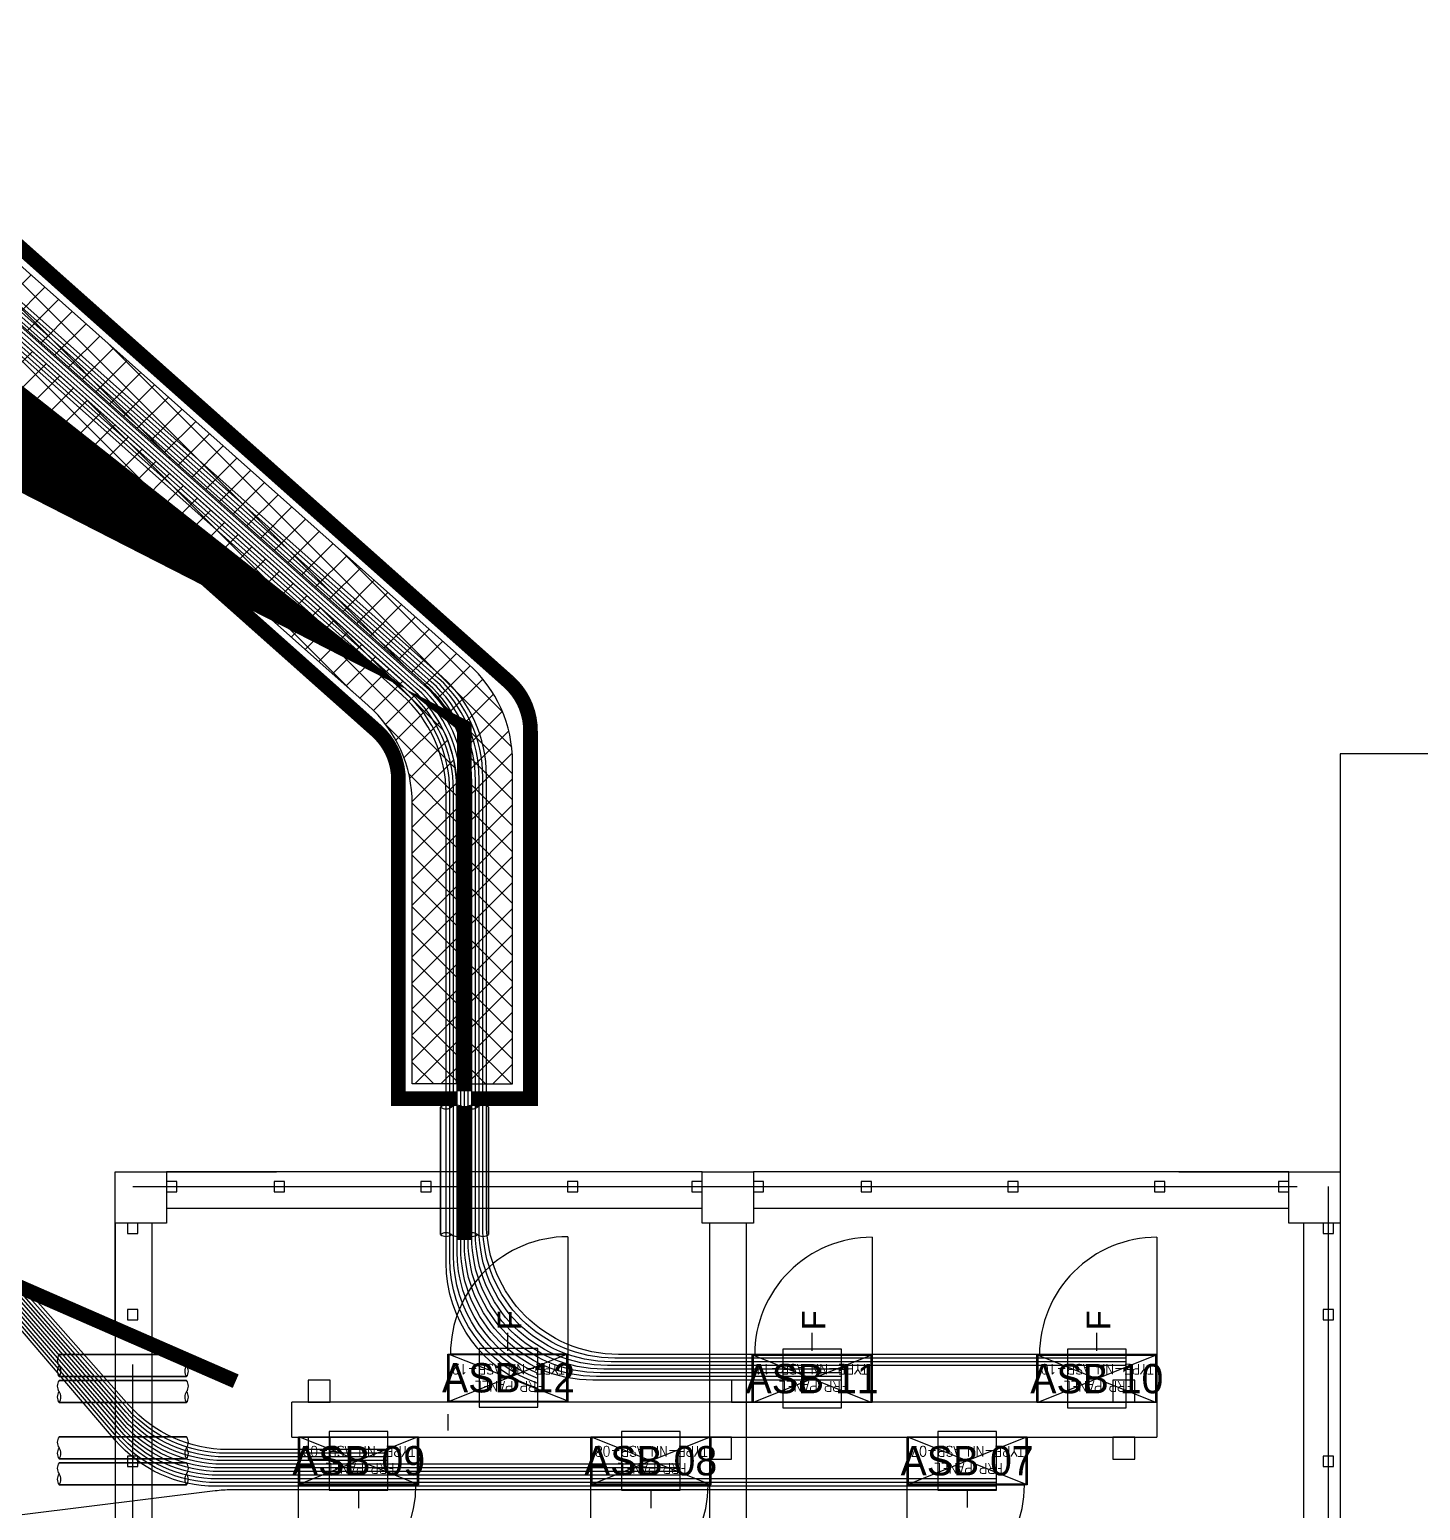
# Model space of a CAD drawing. Header units: metres. Extents: x 531463 to 531851, y 2674174 to 2674494.
# Drawn here: x 531645.23 to 531654.71, y 2674368.89 to 2674378.99 of the extents above; entities that cross this region are included whole.
import ezdxf
from ezdxf.enums import TextEntityAlignment as Align

# ---------------------------------------------------------------- set-up
doc = ezdxf.new("R2010")
doc.units = ezdxf.units.M
doc.header["$MEASUREMENT"] = 0
for name, pattern in [('DASHED', [0.75, 0.5, -0.25]), ('DASHED2', [0.375, 0.25, -0.125]), ('HIDDEN', [0.375, 0.25, -0.125]), ('PHANTOM', [63.50000000000001, 31.75, -6.35, 6.35, -6.35, 6.35, -6.35])]:
    doc.linetypes.add(name, pattern=pattern)
for name, color, linetype in [('1', 5, 'Continuous'), ('300mm Hume Pipe', 74, 'Continuous'), ('Excavation', 7, 'Continuous'), ('IDT', 7, 'Continuous'), ('LT Cable(AG) INV to LT Panel BL-03', 2, 'Continuous'), ('Trench (AC)-BL03', 14, 'Continuous')]:
    doc.layers.add(name, color=color, linetype=linetype)
doc.styles.add('Arial', font='arial.ttf')
doc.styles.add('RomanS', font='romans.shx')
doc.styles.get("Standard").update_dxf_attribs({"font": 'Adani Regular.ttf'})
doc.linetypes.add('FOUNDATION LAYOUT$0$FENCELINE1', pattern='A,6.35,-2.54,[133,ltypeshp.shx,S=2.54,R=0,X=-2.54,Y=0],-2.54,25.4', length=36.83)

# ---------------------------------------------------------------- blocks, each defined once
blk = doc.blocks.new('ASB')
at = {"layer": '1', "color": 5}
blk.add_lwpolyline([(-0.2, -0.2), (0.2, -0.2), (0.2, 0.2), (-0.2, 0.2)], close=True, dxfattribs=at)
at = {"layer": '1', "color": 7}
blk.add_attdef('ID', text='', height=0.2, dxfattribs=at).set_placement((0, 0), align=Align.MIDDLE_CENTER)
blk = doc.blocks.new('IDT')
at = {"layer": 'IDT', "color": 8, "linetype": 'PHANTOM', "ltscale": 0.25}
for p, q in [((33.78305947702646, 18.31032447560767), (33.78305947702646, 9.160324475607581)), ((25.63305947702636, 9.160324475607581), (25.63305947702636, 16.03532447560758)), ((33.78305947702646, 9.160324475607581), (25.63305947702636, 9.160324475607581))]:
    blk.add_line(p, q, dxfattribs=at)
at = {"layer": 'IDT', "color": 8}
for p, q in [((25.55203310577579, 9.410145771028397), (25.55203310577579, 12.06014577102826)), ((25.80203310577579, 9.410145771028397), (25.80203310577579, 12.06014577102826)), ((29.60203310577552, 9.410145771028397), (29.60203310577552, 12.06014577102826)), ((29.85203310577552, 9.410145771028397), (29.85203310577552, 12.06014577102826)), ((33.6520331057757, 9.410145771028397), (33.6520331057757, 12.06014577102826)), ((33.9020331057757, 9.410145771028397), (33.9020331057757, 12.06014577102826)), ((27.68603310577581, 11.1931585117926), (28.50403310577556, 11.1931585117926)), ((27.68603310577581, 10.86615851179261), (27.68603310577581, 11.1931585117926)), ((27.69503310577582, 10.86965851179264), (27.69503310577582, 11.18965851179257)), ((27.69503310577582, 11.18965851179257), (28.49503310577555, 11.18965851179257)), ((28.49503310577555, 11.18965851179257), (27.69503310577582, 10.86965851179264)), ((28.49503310577555, 10.86965851179264), (27.69503310577582, 11.18965851179257)), ((28.49503310577555, 11.18965851179257), (28.49503310577555, 10.86965851179264)), ((28.50403310577556, 11.1931585117926), (28.50403310577556, 10.86615851179261)), ((29.8430331057755, 11.19316355596482), (30.66103310577572, 11.19316355596482)), ((29.8430331057755, 10.86616355596482), (29.8430331057755, 11.19316355596482)), ((29.85203310577552, 10.86966355596462), (29.85203310577552, 11.18966355596478)), ((29.85203310577552, 11.18966355596478), (30.6520331057757, 11.18966355596478)), ((30.6520331057757, 11.18966355596478), (29.85203310577552, 10.86966355596462)), ((30.6520331057757, 10.86966355596462), (29.85203310577552, 11.18966355596478)), ((30.6520331057757, 11.18966355596478), (30.6520331057757, 10.86966355596462)), ((30.66103310577572, 11.19316355596482), (30.66103310577572, 10.86616355596482)), ((31.83392632624444, 11.19316355596482), (32.65192632624419, 11.19316355596482)), ((31.83392632624444, 10.86616355596482), (31.83392632624444, 11.19316355596482)), ((31.84292632624445, 10.86966355596462), (31.84292632624445, 11.18966355596478)), ((31.84292632624445, 11.18966355596478), (32.64292632624418, 11.18966355596478)), ((31.84292632624445, 10.86966355596462), (32.64292632624418, 11.18966355596478)), ((31.84292632624445, 11.18966355596478), (32.64292632624418, 10.86966355596485)), ((32.64292632624418, 11.18966355596478), (32.64292632624418, 10.86966355596485)), ((32.65192632624419, 11.19316355596482), (32.65192632624419, 10.86616355596482)), ((25.59805947702651, 11.06854747735485), (25.59805947702651, 10.99854747735469)), ((25.66805947702622, 11.06854747735485), (25.59805947702651, 11.06854747735485)), ((25.66805947702622, 10.99854747735469), (25.66805947702622, 11.06854747735485)), ((26.95103310577568, 11.01965851179273), (26.95103310577568, 10.86965851179264)), ((27.10103310577577, 11.01965851179273), (26.95103310577568, 11.01965851179273)), ((27.10103310577577, 10.86965851179264), (27.10103310577577, 11.01965851179273)), ((29.70203310577588, 11.01965851179273), (29.70203310577588, 10.86965851179264)), ((29.85203310577597, 11.01965851179273), (29.70203310577588, 11.01965851179273)), ((29.85203310577597, 10.86965851179264), (29.85203310577597, 11.01965851179273)), ((32.4369263262445, 11.0196585117925), (32.4369263262445, 10.86965851179264)), ((32.58692632624414, 11.0196585117925), (32.4369263262445, 11.0196585117925)), ((32.58692632624414, 10.86965851179264), (32.58692632624414, 11.0196585117925)), ((33.7480594770266, 11.06854747735485), (33.7480594770266, 10.99854747735469)), ((33.81805947702631, 11.06854747735485), (33.7480594770266, 11.06854747735485)), ((33.81805947702631, 10.99854747735469), (33.81805947702631, 11.06854747735485)), ((25.59805947702651, 10.99854747735469), (25.66805947702622, 10.99854747735469)), ((33.7480594770266, 10.99854747735469), (33.81805947702631, 10.99854747735469)), ((32.69924909500176, 10.86966355596462), (26.80203310577579, 10.86965851179286)), ((26.95103310577568, 10.86965851179264), (27.10103310577577, 10.86965851179264)), ((28.50403310577556, 10.86615851179261), (27.68603310577581, 10.86615851179261)), ((28.49503310577555, 10.86965851179264), (27.69503310577582, 10.86965851179264)), ((29.70203310577588, 10.86965851179264), (29.85203310577597, 10.86965851179264)), ((30.66103310577572, 10.86616355596482), (29.8430331057755, 10.86616355596482)), ((30.6520331057757, 10.86966355596462), (29.85203310577552, 10.86966355596462)), ((31.63518662643108, 10.71242244929829), (31.63518662643108, 10.8226436008905)), ((32.65192632624419, 10.86616355596482), (31.83392632624444, 10.86616355596482)), ((32.64292632624418, 10.86966355596485), (31.84292632624445, 10.86966355596462)), ((32.4369263262445, 10.86965851179264), (32.58692632624414, 10.86965851179264)), ((32.69925243467858, 10.86966355596758), (32.69925243467858, 10.62966355685978)), ((26.80203310577579, 10.6331585126876), (27.62003310577555, 10.6331585126876)), ((26.80203310577579, 10.3061585126876), (26.80203310577579, 10.6331585126876)), ((26.80203310577579, 10.62966355685978), (32.69924909500176, 10.62966355685978)), ((26.81103310577581, 10.30965851268763), (26.81103310577581, 10.62965851268757)), ((26.81103310577581, 10.62965851268757), (27.61103310577553, 10.62965851268757)), ((27.61103310577553, 10.62965851268757), (26.81103310577581, 10.30965851268763)), ((27.61103310577553, 10.30965851268763), (26.81103310577581, 10.62965851268757)), ((26.95103310577568, 10.62965851268757), (26.95103310577568, 10.6296585126878)), ((26.95103310577568, 10.62965851268757), (26.95103310577568, 10.47965851268748)), ((27.10103310577577, 10.62965851268757), (26.95103310577568, 10.62965851268757)), ((27.10103310577577, 10.47965851268748), (27.10103310577577, 10.62965851268757)), ((27.61103310577553, 10.62965851268757), (27.61103310577553, 10.30965851268763)), ((27.62003310577555, 10.6331585126876), (27.62003310577555, 10.3061585126876)), ((28.7430331057756, 10.6331585126876), (29.56103310577581, 10.6331585126876)), ((28.7430331057756, 10.3061585126876), (28.7430331057756, 10.6331585126876)), ((28.75203310577561, 10.30965851268763), (28.75203310577561, 10.62965851268757)), ((28.75203310577561, 10.62965851268757), (29.55203310577579, 10.62965851268757)), ((29.55203310577579, 10.62965851268757), (28.75203310577561, 10.30965851268763)), ((29.55203310577579, 10.30965851268763), (28.75203310577561, 10.62965851268757)), ((29.55203310577579, 10.62965851268757), (29.55203310577579, 10.30965851268763)), ((29.55203310577579, 10.62965851268757), (29.55203310577579, 10.47965851268748)), ((29.70203310577588, 10.62965851268757), (29.55203310577579, 10.62965851268757)), ((29.56103310577581, 10.6331585126876), (29.56103310577581, 10.3061585126876)), ((29.70203310577588, 10.47965851268748), (29.70203310577588, 10.62965851268757)), ((30.81703310577566, 10.62928158855436), (31.63503310577542, 10.62928158855436)), ((30.81703310577566, 10.30228158855437), (30.81703310577566, 10.62928158855436)), ((30.82603310577568, 10.3057815885544), (30.82603310577568, 10.62578158855433)), ((30.82603310577568, 10.62578158855433), (31.62603310577586, 10.62578158855433)), ((30.82603310577568, 10.3057815885544), (31.62603310577586, 10.62578158855433)), ((30.82603310577568, 10.61801765194389), (31.62603310577586, 10.3057815885544)), ((31.62603310577586, 10.62578158855433), (31.62603310577586, 10.3057815885544)), ((31.63503310577542, 10.62928158855436), (31.63503310577542, 10.30228158855437)), ((32.4369263262445, 10.62965851268757), (32.4369263262445, 10.47965851268748)), ((32.58692632624414, 10.62965851268757), (32.4369263262445, 10.62965851268757)), ((32.58692632624414, 10.47965851268748), (32.58692632624414, 10.62965851268757)), ((26.95103310577568, 10.47965851268748), (27.10103310577577, 10.47965851268748)), ((29.55203310577579, 10.47965851268748), (29.70203310577588, 10.47965851268748)), ((32.4369263262445, 10.47965851268748), (32.58692632624414, 10.47965851268748)), ((27.62003310577555, 10.3061585126876), (26.80203310577579, 10.3061585126876)), ((27.61103310577553, 10.30965851268763), (26.81103310577581, 10.30965851268763)), ((29.56103310577581, 10.3061585126876), (28.7430331057756, 10.3061585126876)), ((29.55203310577579, 10.30965851268763), (28.75203310577561, 10.30965851268763)), ((31.63503310577542, 10.30228158855437), (30.81703310577566, 10.30228158855437)), ((31.62603310577586, 10.3057815885544), (30.82603310577568, 10.3057815885544)), ((25.59805947702651, 10.06854747735485), (25.59805947702651, 9.998547477354691)), ((25.66805947702622, 10.06854747735485), (25.59805947702651, 10.06854747735485)), ((25.59805947702651, 9.998547477354691), (25.66805947702622, 9.998547477354691)), ((25.66805947702622, 9.998547477354691), (25.66805947702622, 10.06854747735485)), ((33.7480594770266, 10.06854747735485), (33.7480594770266, 9.998547477354691)), ((33.81805947702631, 10.06854747735485), (33.7480594770266, 10.06854747735485)), ((33.7480594770266, 9.998547477354691), (33.81805947702631, 9.998547477354691)), ((33.81805947702631, 9.998547477354691), (33.81805947702631, 10.06854747735485)), ((25.55203310577579, 9.06014577102826), (25.55203310577579, 9.410145771028397)), ((25.55203310577579, 9.410145771028397), (25.9020331057757, 9.410145771028397)), ((25.59805947702651, 9.480145771028333), (25.59805947702651, 9.410145771028397)), ((25.66805947702622, 9.480145771028333), (25.59805947702651, 9.480145771028333)), ((25.59805947702651, 9.410145771028397), (25.66805947702622, 9.410145771028397)), ((25.66805947702622, 9.410145771028397), (25.66805947702622, 9.480145771028333)), ((25.9020331057757, 9.410145771028397), (25.9020331057757, 9.06014577102826)), ((29.55203310577579, 9.06014577102826), (29.55203310577579, 9.410145771028397)), ((29.55203310577579, 9.410145771028397), (29.9020331057757, 9.410145771028397)), ((29.9020331057757, 9.410145771028397), (29.9020331057757, 9.06014577102826)), ((33.55203310577579, 9.06014577102826), (33.55203310577579, 9.410145771028397)), ((33.55203310577579, 9.410145771028397), (33.9020331057757, 9.410145771028397)), ((33.7480594770266, 9.480145771028333), (33.7480594770266, 9.410145771028397)), ((33.81805947702631, 9.480145771028333), (33.7480594770266, 9.480145771028333)), ((33.7480594770266, 9.410145771028397), (33.81805947702631, 9.410145771028397)), ((33.81805947702631, 9.410145771028397), (33.81805947702631, 9.480145771028333)), ((33.9020331057757, 9.410145771028397), (33.9020331057757, 9.06014577102826)), ((25.9020331057757, 9.31014577102826), (29.55203310577579, 9.31014577102826)), ((29.9020331057757, 9.31014577102826), (33.55203310577579, 9.31014577102826)), ((25.9020331057757, 9.195324475607663), (25.9020331057757, 9.1253244756075)), ((25.97203310577586, 9.195324475607663), (25.9020331057757, 9.195324475607663)), ((25.97203310577586, 9.1253244756075), (25.97203310577586, 9.195324475607663)), ((26.7480594770266, 9.195324475607663), (26.7480594770266, 9.1253244756075)), ((26.81805947702631, 9.195324475607663), (26.7480594770266, 9.195324475607663)), ((26.81805947702631, 9.1253244756075), (26.81805947702631, 9.195324475607663)), ((27.7480594770266, 9.195324475607663), (27.7480594770266, 9.1253244756075)), ((27.81805947702631, 9.195324475607663), (27.7480594770266, 9.195324475607663)), ((27.81805947702631, 9.1253244756075), (27.81805947702631, 9.195324475607663)), ((28.7480594770266, 9.195324475607663), (28.7480594770266, 9.1253244756075)), ((28.81805947702631, 9.195324475607663), (28.7480594770266, 9.195324475607663)), ((28.81805947702631, 9.1253244756075), (28.81805947702631, 9.195324475607663)), ((29.48220577756118, 9.195324475607663), (29.48220577756118, 9.1253244756075)), ((29.55220577756089, 9.195324475607663), (29.48220577756118, 9.195324475607663)), ((29.55220577756089, 9.1253244756075), (29.55220577756089, 9.195324475607663)), ((29.9020331057757, 9.195324475607663), (29.9020331057757, 9.1253244756075)), ((29.97203310577586, 9.195324475607663), (29.9020331057757, 9.195324475607663)), ((29.97203310577586, 9.1253244756075), (29.97203310577586, 9.195324475607663)), ((30.7480594770266, 9.195324475607663), (30.7480594770266, 9.1253244756075)), ((30.81805947702631, 9.195324475607663), (30.7480594770266, 9.195324475607663)), ((30.81805947702631, 9.1253244756075), (30.81805947702631, 9.195324475607663)), ((31.7480594770266, 9.195324475607663), (31.7480594770266, 9.1253244756075)), ((31.81805947702631, 9.195324475607663), (31.7480594770266, 9.195324475607663)), ((31.81805947702631, 9.1253244756075), (31.81805947702631, 9.195324475607663)), ((32.7480594770266, 9.195324475607663), (32.7480594770266, 9.1253244756075)), ((32.81805947702631, 9.195324475607663), (32.7480594770266, 9.195324475607663)), ((32.81805947702631, 9.1253244756075), (32.81805947702631, 9.195324475607663)), ((33.48203310577563, 9.195324475607663), (33.48203310577563, 9.1253244756075)), ((33.55203310577579, 9.195324475607663), (33.48203310577563, 9.195324475607663)), ((33.55203310577579, 9.1253244756075), (33.55203310577579, 9.195324475607663)), ((25.9020331057757, 9.1253244756075), (25.97203310577586, 9.1253244756075)), ((26.7480594770266, 9.1253244756075), (26.81805947702631, 9.1253244756075)), ((27.7480594770266, 9.1253244756075), (27.81805947702631, 9.1253244756075)), ((28.7480594770266, 9.1253244756075), (28.81805947702631, 9.1253244756075)), ((29.48220577756118, 9.1253244756075), (29.55220577756089, 9.1253244756075)), ((29.9020331057757, 9.1253244756075), (29.97203310577586, 9.1253244756075)), ((30.7480594770266, 9.1253244756075), (30.81805947702631, 9.1253244756075)), ((31.7480594770266, 9.1253244756075), (31.81805947702631, 9.1253244756075)), ((32.7480594770266, 9.1253244756075), (32.81805947702631, 9.1253244756075)), ((33.48203310577563, 9.1253244756075), (33.55203310577579, 9.1253244756075)), ((25.9020331057757, 9.06014577102826), (25.55203310577579, 9.06014577102826)), ((25.9020331057757, 9.06014577102826), (29.55203310577579, 9.06014577102826)), ((29.9020331057757, 9.06014577102826), (29.55203310577579, 9.06014577102826)), ((29.9020331057757, 9.06014577102826), (33.55203310577579, 9.06014577102826)), ((33.9020331057757, 9.06014577102826), (33.55203310577579, 9.06014577102826))]:
    blk.add_line(p, q, dxfattribs=at)
at = {"layer": 'IDT', "color": 8, "linetype": 'DASHED', "ltscale": 5}
for p, q in [((28.50403310577556, 11.99315851179233), (28.50403310577556, 11.1931585117926)), ((30.66103310577617, 11.99316355596432), (30.66103310577617, 11.19316355596482)), ((32.65192632624419, 11.99316355596454), (32.65192632624419, 11.19316355596482)), ((28.46019748933739, 11.1931585117926), (27.70403310577584, 11.1931585117926)), ((28.50403310577556, 11.1931585117926), (28.46019748933739, 11.1931585117926)), ((30.61719748933754, 11.19316355596482), (29.86103310577644, 11.19316355596482)), ((30.66103310577617, 11.19316355596482), (30.61719748933754, 11.19316355596482)), ((32.60809070980602, 11.19316355596482), (31.85192632624447, 11.19316355596482)), ((32.65192632624419, 11.19316355596482), (32.60809070980602, 11.19316355596482)), ((26.80203310577579, 9.506158512688103), (26.80203310577579, 10.3061585126876)), ((26.80203310577579, 10.3061585126876), (26.84586872221396, 10.3061585126876)), ((26.84586872221396, 10.3061585126876), (27.60203310577552, 10.3061585126876)), ((28.7430331057756, 9.506158512688103), (28.7430331057756, 10.3061585126876)), ((28.7430331057756, 10.3061585126876), (28.78686872221377, 10.3061585126876)), ((28.78686872221377, 10.3061585126876), (29.54303310577532, 10.3061585126876)), ((30.81703310577566, 9.502281588554638), (30.81703310577566, 10.30228158855437)), ((30.81703310577566, 10.30228158855437), (30.86086872221384, 10.30228158855437)), ((30.86086872221384, 10.30228158855437), (31.61703310577539, 10.30228158855437))]:
    blk.add_line(p, q, dxfattribs=at)
at = {"layer": 'IDT', "color": 7}
for p, q in [((28.09503310577546, 11.27669120714529), (28.09503310577546, 11.34921367546428)), ((30.25203310577561, 11.28019625131731), (30.25203310577561, 11.35271871963653)), ((32.24292632624409, 11.28019625131731), (32.24292632624409, 11.35271871963653)), ((28.09503310577546, 11.22553543595552), (28.09503310577546, 11.27669120714529)), ((30.25203310577561, 11.22904048012754), (30.25203310577561, 11.28019625131731)), ((32.24292632624409, 11.22904048012776), (32.24292632624409, 11.28019625131731)), ((27.68603310577581, 11.1931585117926), (28.50403310577556, 11.1931585117926)), ((27.68603310577581, 10.86615851179261), (27.68603310577581, 11.1931585117926)), ((28.50403310577556, 11.1931585117926), (28.50403310577556, 10.86615851179261)), ((29.8430331057755, 11.19316355596482), (30.66103310577572, 11.19316355596482)), ((29.8430331057755, 10.86616355596482), (29.8430331057755, 11.19316355596482)), ((30.66103310577572, 11.19316355596482), (30.66103310577572, 10.86616355596482)), ((31.83392632624444, 11.19316355596482), (32.65192632624419, 11.19316355596482)), ((31.83392632624444, 10.86616355596482), (31.83392632624444, 11.19316355596482)), ((32.65192632624419, 11.19316355596482), (32.65192632624419, 10.86616355596482)), ((28.50403310577556, 10.86615851179261), (27.68603310577581, 10.86615851179261)), ((30.66103310577572, 10.86616355596482), (29.8430331057755, 10.86616355596482)), ((32.65192632624419, 10.86616355596482), (31.83392632624444, 10.86616355596482)), ((26.80203310577579, 10.6331585126876), (27.62003310577555, 10.6331585126876)), ((26.80203310577579, 10.3061585126876), (26.80203310577579, 10.6331585126876)), ((27.62003310577555, 10.6331585126876), (27.62003310577555, 10.3061585126876)), ((28.7430331057756, 10.6331585126876), (29.56103310577581, 10.6331585126876)), ((28.7430331057756, 10.3061585126876), (28.7430331057756, 10.6331585126876)), ((29.56103310577581, 10.6331585126876), (29.56103310577581, 10.3061585126876)), ((30.81703310577566, 10.62928158855436), (31.63503310577542, 10.62928158855436)), ((30.81703310577566, 10.30228158855437), (30.81703310577566, 10.62928158855436)), ((31.63503310577542, 10.62928158855436), (31.63503310577542, 10.30228158855437)), ((27.62003310577555, 10.3061585126876), (26.80203310577579, 10.3061585126876)), ((29.56103310577581, 10.3061585126876), (28.7430331057756, 10.3061585126876)), ((31.63503310577542, 10.30228158855437), (30.81703310577566, 10.30228158855437)), ((27.21103310577544, 10.28055006587385), (27.21103310577544, 10.22939429468408)), ((27.21103310577544, 10.22939429468408), (27.21103310577544, 10.15687182636486)), ((29.1520331057757, 10.28055006587385), (29.1520331057757, 10.22939429468408)), ((29.1520331057757, 10.22939429468408), (29.1520331057757, 10.15687182636486)), ((31.22603310577577, 10.28055511004584), (31.22603310577577, 10.22939933885607)), ((31.22603310577577, 10.22939933885607), (31.22603310577577, 10.15687687053685))]:
    blk.add_line(p, q, dxfattribs=at)
at = {"layer": 'IDT', "color": 124}
for p, q in [((34.28454869628402, 11.19321100944774), (33.41546722306956, 11.19321100944774)), ((33.41546722306956, 11.19321100944774), (34.28454869628402, 11.19321100944774)), ((33.41546722306956, 11.04321100944787), (34.28454869628402, 11.04321100944787)), ((34.28454869628402, 11.04321100944787), (33.41546722306956, 11.04321100944787)), ((34.28454869628584, 11.01616355596605), (33.41546722307137, 11.01616355596605)), ((33.41546722307137, 11.01616355596605), (34.28454869628584, 11.01616355596605)), ((33.41546722307137, 10.86616355596618), (34.28454869628584, 10.86616355596618)), ((34.28454869628584, 10.86616355596618), (33.41546722307137, 10.86616355596618)), ((34.28454869628402, 10.63321101034273), (33.41546722306956, 10.63321101034273)), ((33.41546722306956, 10.63321101034273), (34.28454869628402, 10.63321101034273)), ((33.41546722306956, 10.48321101034287), (34.28454869628402, 10.48321101034287)), ((34.28454869628402, 10.48321101034287), (33.41546722306956, 10.48321101034287)), ((34.28454869628584, 10.45616355686104), (33.41546722307137, 10.45616355686104)), ((33.41546722307137, 10.45616355686104), (34.28454869628584, 10.45616355686104)), ((33.41546722307137, 10.30616355686118), (34.28454869628584, 10.30616355686118)), ((34.28454869628584, 10.30616355686118), (33.41546722307137, 10.30616355686118)), ((31.3578251571378, 9.487376799342314), (31.3578251571378, 8.61829532612785)), ((31.3578251571378, 8.61829532612785), (31.3578251571378, 9.487376799342314)), ((31.50782515713789, 8.61829532612785), (31.50782515713789, 9.487376799342314)), ((31.50782515713789, 9.487376799342314), (31.50782515713789, 8.61829532612785)), ((31.53487261061926, 9.487376799344133), (31.53487261061926, 8.618295326129669)), ((31.53487261061926, 8.618295326129669), (31.53487261061926, 9.487376799344133)), ((31.68487261061935, 8.618295326129669), (31.68487261061935, 9.487376799344133)), ((31.68487261061935, 9.487376799344133), (31.68487261061935, 8.618295326129669))]:
    blk.add_line(p, q, dxfattribs=at)
at = {"layer": 'IDT', "color": 8, "linetype": 'HIDDEN', "ltscale": 2.5}
blk.add_line((26.80203310577579, 10.62966355685978), (26.80203292904551, 10.86965851179264), dxfattribs=at)
at = {"layer": 'IDT', "color": 8, "linetype": 'DASHED2', "ltscale": 5}
for p, q in [((25.55203310577579, 9.06014577102826), (25.55203310577579, 10.1601457710284)), ((33.9020331057757, 10.1601457710284), (33.9020331057757, 9.06014577102826)), ((26.6520331057757, 9.06014577102826), (25.55203310577579, 9.06014577102826)), ((33.9020331057757, 9.06014577102826), (32.80203310577579, 9.06014577102826))]:
    blk.add_line(p, q, dxfattribs=at)
at = {"layer": 'IDT', "color": 7, "linetype": 'FOUNDATION LAYOUT$0$FENCELINE1', "ltscale": 0.01}
blk.add_lwpolyline([(19.91065726106834, 22.48539390819508), (11.80103310577559, 22.48539390819508), (11.80103310577559, 6.210393908265019), (19.73137271900467, 6.210393908225001), (25.55203310577579, 6.210393908225001), (25.55203310577579, 9.06014577102826)], dxfattribs=at)
at = {"layer": 'IDT', "color": 8, "linetype": 'DASHED', "ltscale": 5}
for centre, start, end in [((28.50403310577556, 11.1931585117926), 90, 180), ((30.66103310577617, 11.19316355596482), 90, 180), ((32.65192632624419, 11.19316355596482), 90, 180), ((26.80203310577579, 10.3061585126876), 270, 0), ((28.7430331057756, 10.3061585126876), 270, 0), ((30.81703310577566, 10.30228158855437), 270, 0)]:
    blk.add_arc(centre, 0.7999999999996508, start, end, dxfattribs=at)
at = {"layer": 'IDT', "color": 124}
for centre, radius, start, end in [((33.46528137758176, 11.15571100944828), 0.06235142331725626, 143.0276363458421, 216.9723636541578), ((33.46528137758449, 11.0807110094471), 0.06235142331974031, 143.0276363562435, 216.9723636280808), ((33.36565306855007, 11.15571100944715), 0.06235142332423081, 323.0276363719184, 36.97236362808165), ((34.33436285080396, 11.15571100944715), 0.06235142332423081, 143.0276363719183, 216.9723636280808), ((34.23473454177227, 11.15571100944828), 0.06235142331725626, 323.0276363458421, 36.9723636541579), ((34.23473454176909, 11.0807110094471), 0.06235142331974031, 323.0276363719184, 36.9723636437565), ((33.46528137758358, 10.97866355596659), 0.06235142331725626, 143.0276363458421, 216.9723636541578), ((33.36565306855189, 10.97866355596545), 0.06235142332423081, 323.0276363719184, 36.97236362808165), ((34.33436285080577, 10.97866355596545), 0.06235142332423081, 143.0276363719183, 216.9723636280808), ((34.23473454177409, 10.97866355596659), 0.06235142331725626, 323.0276363458421, 36.9723636541579), ((33.46528137758631, 10.90366355596541), 0.06235142331974031, 143.0276363562435, 216.9723636280808), ((34.23473454177091, 10.90366355596541), 0.06235142331974031, 323.0276363719184, 36.9723636437565), ((33.46528137758176, 10.59571101034328), 0.06235142331725626, 143.0276363458421, 216.9723636541578), ((33.36565306855007, 10.59571101034214), 0.06235142332423081, 323.0276363719184, 36.97236362808165), ((34.33436285080396, 10.59571101034214), 0.06235142332423081, 143.0276363719183, 216.9723636280808), ((34.23473454177227, 10.59571101034328), 0.06235142331725626, 323.0276363458421, 36.9723636541579), ((33.46528137758449, 10.5207110103421), 0.06235142331974031, 143.0276363562435, 216.9723636280808), ((34.23473454176909, 10.5207110103421), 0.06235142331974031, 323.0276363719184, 36.9723636437565), ((33.46528137758358, 10.41866355686159), 0.06235142331725626, 143.0276363458421, 216.9723636541578), ((33.36565306855189, 10.41866355686045), 0.06235142332423081, 323.0276363719184, 36.97236362808165), ((34.33436285080577, 10.41866355686045), 0.06235142332423081, 143.0276363719183, 216.9723636280808), ((34.23473454177409, 10.41866355686159), 0.06235142331725626, 323.0276363458421, 36.9723636541579), ((33.46528137758631, 10.34366355686041), 0.06235142331974031, 143.0276363562435, 216.9723636280808), ((34.23473454177091, 10.34366355686041), 0.06235142331974031, 323.0276363719184, 36.9723636437565), ((31.39532515713725, 9.43756264482738), 0.06235142331974176, 53.02763635368521, 126.9723636463148), ((31.47032515713798, 9.437562644830336), 0.06235142331725626, 53.02763635368521, 126.9723636463148), ((31.57237261061871, 9.4375626448292), 0.06235142331974176, 53.02763635368521, 126.9723636463148), ((31.6473726106199, 9.437562644832155), 0.06235142331725626, 53.02763635368521, 126.9723636463148), ((31.47032515713707, 9.537190953862023), 0.06235142332423227, 233.0276363536852, 306.9723636463148), ((31.64737261061853, 9.537190953863842), 0.06235142332423227, 233.0276363536852, 306.9723636463148), ((31.39532515713725, 8.668109480642784), 0.06235142331974176, 233.0276363536852, 306.9723636463148), ((31.47032515713707, 8.568481171608141), 0.06235142332423227, 53.02763635368521, 126.9723636463148), ((31.47032515713798, 8.668109480639828), 0.06235142331725626, 233.0276363536852, 306.9723636463148), ((31.57237261061871, 8.668109480644603), 0.06235142331974176, 233.0276363536852, 306.9723636463148), ((31.64737261061853, 8.56848117160996), 0.06235142332423227, 53.02763635368521, 126.9723636463148), ((31.6473726106199, 8.668109480641647), 0.06235142331725626, 233.0276363536852, 306.9723636463148)]:
    blk.add_arc(centre, radius, start, end, dxfattribs=at)
at = {"layer": 'IDT', "color": 7, "style": 'RomanS', "width": 0.9}
for s, p in [('FRP PANEL', (27.85184958396192, 11.04685574733401)), ('FRP PANEL', (30.00884958396207, 11.04686079150599)), ('FRP PANEL', (31.99974280443055, 11.04686079150622)), ('TYPE-NN ASB-07', (27.7076995839623, 10.93018908066722)), ('TYPE-NN ASB-08', (29.86469958396199, 10.93019412483943)), ('TYPE-NN ASB-09', (31.85709280443078, 10.93019412483943)), ('FRP PANEL', (26.96784958396191, 10.486855748229)), ('FRP PANEL', (28.90884958396217, 10.486855748229)), ('FRP PANEL', (30.98284958396223, 10.48686079240099)), ('TYPE-NN ASB-10', (26.82369958396228, 10.37018908156222)), ('TYPE-NN ASB-11', (28.7736995839621, 10.37018908156222)), ('TYPE-NN ASB-12', (30.83869958396215, 10.37019412573443))]:
    blk.add_text(s, height=0.07, dxfattribs=at).set_placement(p)
at = {"layer": 'IDT', "color": 7, "style": 'Arial'}
for p in [(27.11984584907739, 10.13972772747468), (29.06084584907765, 10.13972772747468), (31.13484584907772, 10.13973277164666)]:
    blk.add_text('F', height=0.16, rotation=270, dxfattribs=at).set_placement(p)

msp = doc.modelspace()

# ---------------------------------------------------------------- hatches: boundary and pattern name
at = {"layer": '300mm Hume Pipe'}
h = msp.add_hatch(dxfattribs=at)
h.set_pattern_fill('ANSI37', color=74)
h.set_pattern_definition([(45, (-1180.811999999802, 322.5), (-0.08838834764831845, 0.08838834764831845), []), (135, (-1180.811999999802, 322.5), (-0.08838834764831845, -0.08838834764831843), [])])
edge = h.paths.add_edge_path()
edge.add_line((531648.2262895743, 2674371.798708546), (531648.5262895741, 2674371.798708546))
edge.add_line((531648.5262895741, 2674371.798708546), (531648.5262895741, 2674373.989289007))
edge.add_arc((531647.626289574, 2674373.989289007), 0.9000000001396984, 0, 48.32874371870346)
edge.add_line((531648.2246597069, 2674374.661563642), (531641.5105955843, 2674380.637537201))
edge.add_arc((531642.1089657171, 2674381.309811835), 0.8999999998521733, 179.9999999703551, 228.3287437045298, ccw=False)
edge.add_line((531641.208965717, 2674381.309811836), (531641.2089657171, 2674382.816203433))
edge.add_line((531641.2089657171, 2674382.816203433), (531640.9089657173, 2674382.816203433))
edge.add_line((531640.9089657173, 2674382.816203433), (531640.9089657172, 2674381.175210654))
edge.add_arc((531641.8089657173, 2674381.175210654), 0.9000000001396984, 179.9999999703551, 228.3287436989939)
edge.add_line((531641.2105955844, 2674380.50293602), (531647.9246597072, 2674374.52696246))
edge.add_arc((531647.3262895743, 2674373.854687826), 0.8999999999295727, -2.9644922960869735e-08, 48.328743698993776, ccw=False)
edge.add_line((531648.2262895743, 2674373.854687825), (531648.2262895743, 2674371.798708546))
edge = h.paths.add_edge_path()
edge.add_line((531640.8249028458, 2674382.764976613), (531640.8249028457, 2674381.137494115))
edge.add_arc((531641.7249028458, 2674381.137494114), 0.9000000001396984, 179.9999999703551, 228.3287436989939)
edge.add_line((531641.1265327128, 2674380.46521948), (531647.8405968356, 2674374.48924592))
edge.add_arc((531647.2422267026, 2674373.816971286), 0.8999999999295727, -2.9644922960869735e-08, 48.328743698993776, ccw=False)
edge.add_line((531648.1422267028, 2674373.816971286), (531648.1422267028, 2674371.798708546))
edge.add_line((531648.1422267028, 2674371.798708546), (531647.8422267027, 2674371.798708546))
edge.add_line((531647.8422267027, 2674371.798708546), (531647.8422267026, 2674373.707169657))
edge.add_arc((531646.9422267023, 2674373.707169656), 0.9000000002561137, 2.964491826418871e-08, 48.33614241089156)
edge.add_line((531647.5405100186, 2674374.379521554), (531640.8266195297, 2674380.353786938))
edge.add_arc((531641.4249028458, 2674381.026138836), 0.9000000003040967, 180.0000000296449, 228.3361424219648, ccw=False)
edge.add_line((531640.5249028457, 2674381.026138836), (531640.5249028457, 2674382.816203433))
edge.add_line((531640.5249028457, 2674382.816203433), (531640.8249028458, 2674382.816203433))
edge.add_line((531640.8249028458, 2674382.816203433), (531640.8249028458, 2674382.764976613))

# ---------------------------------------------------------------- linework, layer by layer
at = {"layer": '300mm Hume Pipe', "color": 74}
for points in [[(531640.8249028458, 2674382.764976613), (531640.8249028457, 2674381.137494115, 0.2140562423256003), (531641.1265327128, 2674380.46521948), (531647.8405968356, 2674374.48924592, -0.2140562423092027), (531648.1422267028, 2674373.816971286), (531648.1422267028, 2674371.798708546), (531647.8422267027, 2674371.798708546), (531647.8422267026, 2674373.707169657, 0.2140900045463655), (531647.5405100186, 2674374.379521554), (531640.8266195297, 2674380.353786938, -0.2140900045615197), (531640.5249028457, 2674381.026138836), (531640.5249028457, 2674382.816203433), (531640.8249028458, 2674382.816203433), (531640.8249028458, 2674382.764976613)], [(531648.2262895743, 2674371.798708546), (531648.5262895741, 2674371.798708546), (531648.5262895741, 2674373.989289007, 0.2140562423100663), (531648.2246597069, 2674374.661563642), (531641.5105955843, 2674380.637537201, -0.2140562423329815), (531641.208965717, 2674381.309811836), (531641.2089657171, 2674382.816203433), (531640.9089657173, 2674382.816203433), (531640.9089657172, 2674381.175210654, 0.2140562423301491), (531641.2105955844, 2674380.50293602), (531647.9246597072, 2674374.52696246, -0.2140562423100663), (531648.2262895743, 2674373.854687825)]]:
    msp.add_lwpolyline(points, format="xyb", close=True, dxfattribs=at)
at = {"layer": 'Excavation', "color": 3, "const_width": 0.1}
for points in [[(531646.6384020942, 2674369.771768927), (531644.798282614, 2674370.575132983), (531637.8732843688, 2674370.575132983), (531637.8732843688, 2674382.916203433)], [(531648.1979354835, 2674370.734471424), (531648.1979354835, 2674374.238423511), (531640.8806116264, 2674380.753225982), (531640.8806116265, 2674382.916203433)]]:
    msp.add_lwpolyline(points, dxfattribs=at)
at = {"layer": 'LT Cable(AG) INV to LT Panel BL-03', "color": 2}
for points in [[(531647.6763580412, 2674369.280238401), (531646.5757639327, 2674369.280238401, -0.2151624988949397), (531645.9009640983, 2674369.584717466), (531644.9939728236, 2674370.612452221, 0.1032748659291951), (531644.6338711366, 2674370.687632983), (531638.885784369, 2674370.687632983, -0.4142135623936106), (531637.9857843688, 2674371.587632983), (531637.9857843688, 2674382.872862782, -0.02139299530927985), (531637.9890765086, 2674382.949771906), (531638.0324922287, 2674383.455969552, 0.02139299530528766), (531638.0357843684, 2674383.532878676), (531638.0357843685, 2674485.592487811, 0.4142135623734262), (531637.1357843685, 2674486.492487811), (531529.9895845181, 2674486.492487811, -0.414213562373095), (531529.0895845181, 2674487.39248781), (531529.0895845181, 2674487.727769276)], [(531647.6763580412, 2674369.305238401), (531646.584003654, 2674369.305238401, -0.2147312547795336), (531645.9101866303, 2674369.608605667), (531644.9991922354, 2674370.637452221, 0.1032748659037654), (531644.6390905486, 2674370.712632983), (531638.9107843688, 2674370.712632983, -0.414213562373095), (531638.0107843687, 2674371.612632983), (531638.0107843687, 2674382.871792642, -0.02139299537587195), (531638.0140765085, 2674382.948701766), (531638.0574922287, 2674383.454899412, 0.02139299537685584), (531638.0607843684, 2674383.531808536), (531638.0607843684, 2674485.617487811, 0.414213562373095), (531637.1607843684, 2674486.517487811), (531627.1655845181, 2674486.517487811, -0.414213562373095), (531626.2655845181, 2674487.417487811), (531626.2655845181, 2674487.727769276)], [(531647.6763580412, 2674369.230238401), (531646.5592563845, 2674369.230238401, -0.2160344713296541), (531645.8824754518, 2674369.536969854), (531644.9835339995, 2674370.562452221, 0.1032748659456602), (531644.6234323125, 2674370.637632983), (531638.8357843689, 2674370.637632983, -0.4142135623934891), (531637.9357843688, 2674371.537632983), (531637.9357843688, 2674382.875003061, -0.02139299535886178), (531637.9390765085, 2674382.951912185), (531637.9824922287, 2674383.458109831, 0.02139299535864674), (531637.9857843685, 2674383.535018955), (531637.9857843685, 2674455.542487811, 0.414213562373095), (531637.0857843684, 2674456.442487811), (531529.9895845181, 2674456.442487811, -0.414213562373095), (531529.0895845181, 2674457.342487811), (531529.0895845181, 2674457.727769276)], [(531647.6763580412, 2674369.255238401), (531646.5675148508, 2674369.255238401, -0.2155968935960983), (531645.8917270558, 2674369.560838825), (531644.9887534116, 2674370.587452221, 0.1032748659374062), (531644.6286517245, 2674370.662632983), (531638.8607843689, 2674370.662632983, -0.4142135623935497), (531637.9607843688, 2674371.562632983), (531637.9607843688, 2674382.873932921, -0.02139299535886178), (531637.9640765085, 2674382.950842045), (531638.0074922288, 2674383.457039692, 0.02139299535864674), (531638.0107843685, 2674383.533948815), (531638.0107843685, 2674455.567487811, 0.414213562373095), (531637.1107843685, 2674456.467487811), (531627.1655845181, 2674456.467487811, -0.414213562373095), (531626.2655845181, 2674457.367487811), (531626.2655845181, 2674457.727769276)], [(531649.6672512618, 2674369.180238401), (531646.5427112067, 2674369.180238401, -0.2169193075640591), (531645.8639283595, 2674369.489261374), (531644.9730951757, 2674370.512452221, 0.1032748659622984), (531644.6129934886, 2674370.587632983), (531638.7857843689, 2674370.587632983, -0.4142135623933694), (531637.8857843687, 2674371.487632983), (531637.8857843687, 2674382.877143339, -0.02139299540844348), (531637.8890765085, 2674382.954052464), (531637.9324922288, 2674383.46025011, 0.02139299541230105), (531637.9357843685, 2674383.537159234), (531637.9357843684, 2674432.992487811, 0.4142135623724179), (531637.0357843684, 2674433.892487811), (531529.9895845181, 2674433.892487811, -0.414213562373095), (531529.0895845181, 2674434.792487811), (531529.0895845181, 2674435.227769276)], [(531649.6672512618, 2674369.205238401), (531646.5509885106, 2674369.205238401, -0.2164752649546951), (531645.8732092361, 2674369.513110666), (531644.9783145875, 2674370.537452221, 0.1032748659539574), (531644.6182129005, 2674370.612632983), (531638.8107843689, 2674370.612632983, -0.414213562393429), (531637.9107843688, 2674371.512632983), (531637.9107843688, 2674382.8760732, -0.02139299535886178), (531637.9140765085, 2674382.952982324), (531637.9574922287, 2674383.45917997, 0.02139299535864674), (531637.9607843684, 2674383.536089094), (531637.9607843684, 2674433.017487811, 0.414213562373095), (531637.0607843684, 2674433.917487811), (531627.1655845181, 2674433.917487811, -0.414213562373095), (531626.2655845181, 2674434.817487811), (531626.2655845181, 2674435.227769276)], [(531649.6672512618, 2674369.130238401), (531646.5261282161, 2674369.130238401, -0.2178172749968657), (531645.8453224238, 2674369.441592945), (531644.9626563517, 2674370.462452221, 0.1032748659251984), (531644.6025546648, 2674370.537632983), (531638.7357843689, 2674370.537632983, -0.4142135623932508), (531637.8357843688, 2674371.437632983), (531637.8357843688, 2674382.879283619, -0.02139299535886178), (531637.8390765085, 2674382.956192743), (531637.8824922288, 2674383.462390389, 0.02139299535864674), (531637.8857843685, 2674383.539299513), (531637.8857843685, 2674410.442487811, 0.414213562373095), (531636.9857843685, 2674411.342487811), (531529.9895845181, 2674411.342487811, -0.414213562373095), (531529.0895845181, 2674412.242487811), (531529.0895845181, 2674412.727769276)], [(531649.6672512618, 2674369.155238401), (531646.5344244491, 2674369.155238401, -0.2173666329270636), (531645.8546327715, 2674369.465422095), (531644.9678757637, 2674370.487452221, 0.1032748659169098), (531644.6077740768, 2674370.562632983), (531638.760784369, 2674370.562632983, -0.4142135623933099), (531637.8607843688, 2674371.462632983), (531637.8607843688, 2674382.87821348, -0.02139299530927985), (531637.8640765086, 2674382.955122604), (531637.9074922287, 2674383.46132025, 0.02139299530452547), (531637.9107843684, 2674383.538229374), (531637.9107843685, 2674410.467487811, 0.4142135623743203), (531637.0107843685, 2674411.367487811), (531594.7735845181, 2674411.367487811, -0.414213562373095), (531593.8735845181, 2674412.26748781), (531593.8735845181, 2674412.727769276)], [(531651.8242512617, 2674369.105238401), (531646.5178224858, 2674369.105238401, -0.2182712683262629), (531645.8359972681, 2674369.417774043), (531644.9574369398, 2674370.437452221, 0.1032748659335312), (531644.5973352528, 2674370.512632983), (531638.7107843689, 2674370.512632983, -0.414213562393192), (531637.8107843688, 2674371.412632983), (531637.8107843688, 2674382.880353759, -0.02139299535886178), (531637.8140765085, 2674382.957262882), (531637.8574922287, 2674383.463460529, 0.02139299535864674), (531637.8607843685, 2674383.540369653), (531637.8607843685, 2674387.917487811, 0.414213562373095), (531636.9607843684, 2674388.817487811), (531623.7687843685, 2674388.817487811, 0.414213562373095), (531622.8687843685, 2674387.917487811), (531622.8687843685, 2674382.217487811, -0.414213562373095), (531621.9687843685, 2674381.317487811), (531529.9895845181, 2674381.317487811, -0.414213562373095), (531529.0895845181, 2674382.217487811), (531529.0895845181, 2674382.727769276)], [(531651.8242512617, 2674369.080238401), (531646.5095072358, 2674369.080238401, -0.218728647877491), (531645.8266572555, 2674369.393965509), (531644.9522175278, 2674370.412452221, 0.1032748659419083), (531644.5921158408, 2674370.487632983), (531638.6857843689, 2674370.487632983, -0.4142135623931337), (531637.7857843688, 2674371.387632983), (531637.7857843688, 2674382.881423898, -0.02139299535886178), (531637.7890765085, 2674382.958333022), (531637.8324922287, 2674383.464530668, 0.02139299535864674), (531637.8357843684, 2674383.541439792), (531637.8357843684, 2674387.892487811, 0.414213562373095), (531636.9357843684, 2674388.792487811), (531623.7937843686, 2674388.792487811, 0.414213562373095), (531622.8937843685, 2674387.892487811), (531622.8937843685, 2674359.692487811, -0.414213562373095), (531621.9937843685, 2674358.792487811), (531594.7735845181, 2674358.792487811, -0.414213562373095), (531593.8735845181, 2674359.692487811), (531593.8735845181, 2674360.227769276)], [(531651.8242512617, 2674369.055238402), (531646.5011824452, 2674369.055238402, -0.2191894490344296), (531645.8173023389, 2674369.370167465), (531644.9469981159, 2674370.387452221, 0.1032748659503297), (531644.5868964288, 2674370.462632983), (531638.6607843689, 2674370.462632983, -0.4142135623930754), (531637.7607843687, 2674371.362632983), (531637.7607843687, 2674382.882494037, -0.02139299540844348), (531637.7640765085, 2674382.959403161), (531637.8074922288, 2674383.465600808, 0.02139299541725513), (531637.8107843685, 2674383.542509932), (531637.8107843684, 2674387.867487811, 0.4142135623665691), (531636.9107843684, 2674388.767487811), (531623.8187843686, 2674388.767487811, 0.414213562373095), (531622.9187843686, 2674387.867487811), (531622.9187843686, 2674359.667487811, -0.414213562373095), (531622.0187843685, 2674358.767487811), (531529.9895845181, 2674358.767487811, -0.414213562373095), (531529.0895845181, 2674359.667487811), (531529.0895845181, 2674360.227769276)], [(531651.8242512617, 2674369.030238402), (531646.6082498934, 2674369.030238402, 0.03068247814215628), (531646.4981044405, 2674369.023472962), (531644.7417735435, 2674368.806898423, -0.03068247817452431), (531644.6316280905, 2674368.800132983), (531638.6482843687, 2674368.800132984, 0.4142135623926223), (531637.7482843685, 2674367.900132984), (531637.7482843685, 2674338.223851746, 0.02164672809067397), (531637.7516549911, 2674338.146032987), (531637.794913746, 2674337.647604707, -0.02164672809021689), (531637.7982843685, 2674337.569785947), (531637.7982843685, 2674322.404987811, -0.414213562373095), (531636.8982843684, 2674321.504987811), (531594.7735845181, 2674321.552487815, -0.414213562373095), (531593.8735845181, 2674322.452487815), (531593.8735845181, 2674322.775269281)]]:
    msp.add_lwpolyline(points, format="xyb", dxfattribs=at)
at = {"layer": 'LT Cable(AG) INV to LT Panel BL-03', "color": 5}
for points in [[(531652.7082512617, 2674369.92945629), (531649.2229354836, 2674369.92945629, -0.4142135623503636), (531648.3229354835, 2674370.82945629), (531648.3229354835, 2674373.890770753, 0.2140186322185252), (531648.0214023169, 2674374.562959305), (531641.3071447931, 2674380.540836239, -0.2140186322327757), (531641.0056116264, 2674381.213024791), (531641.0056116265, 2674382.8569097, -0.0288996156858555), (531641.0116149466, 2674382.960688003), (531641.0672810485, 2674383.440222824, 0.02889961570054691), (531641.0732843686, 2674383.544001128), (531641.0732843685, 2674485.354987811, -0.414213562373427), (531641.9732843685, 2674486.254987811), (531686.7729842182, 2674486.254987811, 0.414213562373095), (531687.6729842182, 2674487.154987811), (531687.6729842182, 2674487.727769276)], [(531652.7082512617, 2674369.95445629), (531649.2479354836, 2674369.95445629, -0.4142135623503636), (531648.3479354836, 2674370.85445629), (531648.3479354836, 2674373.901985358, 0.214018632209244), (531648.0464023169, 2674374.57417391), (531641.3321447931, 2674380.552050845, -0.2140186322231835), (531641.0306116265, 2674381.224239396), (531641.0306116266, 2674382.855463511, -0.02889961568572617), (531641.0366149467, 2674382.959241814), (531641.0922810485, 2674383.438776636, 0.02889961570054713), (531641.0982843686, 2674383.542554939), (531641.0982843685, 2674485.329987811, -0.4142135623734271), (531641.9982843685, 2674486.229987811), (531783.9489842182, 2674486.229987811, 0.414213562373095), (531784.8489842182, 2674487.129987811), (531784.8489842182, 2674487.727769276)], [(531652.7082512617, 2674369.879456291), (531649.1729354835, 2674369.879456291, -0.4142135623503636), (531648.2729354835, 2674370.77945629), (531648.2729354835, 2674373.868341543, 0.2140186322185252), (531647.9714023168, 2674374.540530095), (531641.257144793, 2674380.518407029, -0.214018632232603), (531640.9556116264, 2674381.190595581), (531640.9556116265, 2674382.859802077, -0.02889961568610807), (531640.9616149466, 2674382.963580381), (531641.0172810485, 2674383.443115202, 0.02889961570066358), (531641.0232843686, 2674383.546893505), (531641.0232843684, 2674455.404987811, -0.4142135623735637), (531641.9232843685, 2674456.304987811), (531686.7729842182, 2674456.304987811, 0.414213562373095), (531687.6729842182, 2674457.20498781), (531687.6729842182, 2674457.727769276)], [(531652.7082512617, 2674369.90445629), (531649.1979354835, 2674369.90445629, -0.4142135623503636), (531648.2979354835, 2674370.80445629), (531648.2979354835, 2674373.879556148, 0.2140186322185252), (531647.9964023168, 2674374.5517447), (531641.2821447931, 2674380.529621634, -0.2140186322326889), (531640.9806116264, 2674381.201810186), (531640.9806116265, 2674382.858355888, -0.02889961568598262), (531640.9866149466, 2674382.962134192), (531641.0422810485, 2674383.441669013, 0.0288996157006638), (531641.0482843686, 2674383.545447316), (531641.0482843685, 2674455.379987811, -0.4142135623735638), (531641.9482843685, 2674456.279987811), (531783.9489842182, 2674456.279987811, 0.414213562373095), (531784.8489842182, 2674457.179987811), (531784.8489842182, 2674457.727769276)], [(531650.7672512616, 2674369.829456291), (531649.1229354836, 2674369.829456291, -0.4142135623503636), (531648.2229354836, 2674370.729456291), (531648.2229354836, 2674373.845912333, 0.2140186322185252), (531647.9214023169, 2674374.518100885), (531641.2071447931, 2674380.495977819, -0.2140186322324344), (531640.9056116265, 2674381.168166371), (531640.9056116266, 2674382.862694454, -0.02889961568635341), (531640.9116149467, 2674382.966472758), (531640.9672810485, 2674383.446007579, 0.02889961570026357), (531640.9732843686, 2674383.549785883), (531640.9732843686, 2674432.954987811, -0.414213562373095), (531641.8732843687, 2674433.854987811), (531686.7729842182, 2674433.854987811, 0.414213562373095), (531687.6729842182, 2674434.754987811), (531687.6729842182, 2674435.227769276)], [(531650.7672512616, 2674369.854456291), (531649.1479354836, 2674369.854456291, -0.4142135623503636), (531648.2479354836, 2674370.754456291), (531648.2479354836, 2674373.857126938, 0.2140186322185252), (531647.9464023169, 2674374.52931549), (531641.2321447931, 2674380.507192424, -0.2140186322325182), (531640.9306116265, 2674381.179380976), (531640.9306116266, 2674382.861248265, -0.02889961568623174), (531640.9366149467, 2674382.965026569), (531640.9922810486, 2674383.44456139, 0.02889961570026357), (531640.9982843687, 2674383.548339694), (531640.9982843687, 2674432.929987811, -0.414213562373095), (531641.8982843687, 2674433.829987811), (531783.9489842182, 2674433.829987811, 0.414213562373095), (531784.8489842182, 2674434.729987811), (531784.8489842182, 2674435.227769276)], [(531648.6981633109, 2674369.825203961, -0.3015862789084595), (531648.1479354835, 2674370.654456291), (531648.1479354835, 2674373.812268518, 0.2140186322185252), (531647.8464023168, 2674374.48445707), (531641.132144793, 2674380.462334004, -0.2140186322321887), (531640.8306116264, 2674381.134522555), (531640.8306116265, 2674382.86703302, -0.02889961568670842), (531640.8366149466, 2674382.970811324), (531640.8922810485, 2674383.450346145, 0.02889961570026357), (531640.8982843686, 2674383.554124448), (531640.8982843686, 2674410.529987811, -0.414213562373095), (531641.7982843686, 2674411.429987811), (531654.3809842182, 2674411.429987811, 0.414213562373095), (531655.2809842182, 2674412.32998781), (531655.2809842182, 2674412.727769276)], [(531650.7672512616, 2674369.779456291), (531649.0729354835, 2674369.779456291, -0.4142135623503636), (531648.1729354835, 2674370.679456291), (531648.1729354835, 2674373.823483123, 0.2140186322185252), (531647.8714023168, 2674374.495671675), (531641.1571447931, 2674380.473548609, -0.2140186322322695), (531640.8556116264, 2674381.14573716), (531640.8556116265, 2674382.865586831, -0.02889961568659175), (531640.8616149466, 2674382.969365135), (531640.9172810485, 2674383.448899956, 0.02889961570026357), (531640.9232843686, 2674383.55267826), (531640.9232843686, 2674410.504987811, -0.414213562373095), (531641.8232843686, 2674411.404987811), (531719.1649842182, 2674411.404987811, 0.414213562373095), (531720.0649842182, 2674412.304987811), (531720.0649842182, 2674412.727769276)], [(531650.7672512616, 2674369.804456291), (531649.0979354836, 2674369.804456291, -0.4142135623503636), (531648.1979354835, 2674370.704456291), (531648.1979354835, 2674373.834697728, 0.2140186322185252), (531647.8964023169, 2674374.50688628), (531641.1821447931, 2674380.484763214, -0.2140186322323515), (531640.8806116264, 2674381.156951766), (531640.8806116265, 2674382.864140643, -0.02889961568647352), (531640.8866149466, 2674382.967918946), (531640.9422810485, 2674383.447453768, 0.02889961570026357), (531640.9482843686, 2674383.551232071), (531640.9482843686, 2674410.479987811, -0.414213562373095), (531641.8482843686, 2674411.379987811), (531783.9489842182, 2674411.379987811, 0.414213562373095), (531784.8489842182, 2674412.279987811), (531784.8489842182, 2674412.727769276)], [(531648.698163311, 2674369.722426389, -0.3259988777103935), (531648.0729354835, 2674370.579456291), (531648.0729354835, 2674373.778624703, 0.2140186322185252), (531647.7714023169, 2674374.450813254), (531641.0571447931, 2674380.428690189, -0.2140186322319514), (531640.7556116264, 2674381.10087874), (531640.7556116265, 2674382.871371586, -0.02889961568704855), (531640.7616149466, 2674382.975149889), (531640.8172810485, 2674383.454684711, 0.02889961570026357), (531640.8232843686, 2674383.558463014), (531640.8232843686, 2674388.104987811, -0.414213562373095), (531641.7232843686, 2674389.004987811), (531690.3572843681, 2674389.004987811, -0.414213562373095), (531691.2572843682, 2674388.104987811), (531691.2572843682, 2674382.404987811, 0.414213562373095), (531692.1572843682, 2674381.504987811), (531783.9489842182, 2674381.504987811, 0.414213562373095), (531784.8489842182, 2674382.404987811), (531784.8489842182, 2674382.727769276)], [(531648.6981633109, 2674369.755847639, -0.3179111484360685), (531648.0979354836, 2674370.604456291), (531648.0979354836, 2674373.789839308, 0.2140186322185252), (531647.7964023169, 2674374.462027859), (531641.0821447931, 2674380.439904794, -0.2140186322320295), (531640.7806116265, 2674381.112093345), (531640.7806116266, 2674382.869925397, -0.02889961568693676), (531640.7866149467, 2674382.973703701), (531640.8422810485, 2674383.453238522, 0.02889961570026357), (531640.8482843686, 2674383.557016826), (531640.8482843686, 2674388.079987811, -0.414213562373095), (531641.7482843687, 2674388.979987811), (531690.3322843681, 2674388.979987811, -0.414213562373095), (531691.2322843681, 2674388.079987811), (531691.2322843681, 2674359.879987811, 0.414213562373095), (531692.1322843682, 2674358.979987811), (531719.1649842182, 2674358.979987811, 0.414213562373095), (531720.0649842182, 2674359.879987811), (531720.0649842182, 2674360.227769276)], [(531648.6981633109, 2674369.790097586, -0.3097769471170886), (531648.1229354836, 2674370.629456291), (531648.1229354836, 2674373.801053913, 0.2140186322185252), (531647.8214023169, 2674374.473242464), (531641.1071447931, 2674380.451119399, -0.2140186322321086), (531640.8056116265, 2674381.12330795), (531640.8056116266, 2674382.868479209, -0.02889961568682331), (531640.8116149467, 2674382.972257512), (531640.8672810486, 2674383.451792333, 0.02889961570026357), (531640.8732843687, 2674383.555570637), (531640.8732843687, 2674388.054987811, -0.414213562373095), (531641.7732843687, 2674388.954987811), (531690.3072843681, 2674388.954987811, -0.414213562373095), (531691.2072843681, 2674388.054987811), (531691.2072843681, 2674359.854987811, 0.414213562373095), (531692.1072843681, 2674358.954987811), (531783.9489842182, 2674358.954987811, 0.414213562373095), (531784.8489842182, 2674359.854987811), (531784.8489842182, 2674360.227769276)]]:
    msp.add_lwpolyline(points, format="xyb", dxfattribs=at)
at = {"layer": 'Trench (AC)-BL03', "const_width": 0.1}
msp.add_lwpolyline([(531647.599151671, 2674374.206306071), (531640.5793954391, 2674380.452741982, -0.2124726228145605), (531640.4306116266, 2674380.787060406), (531640.4306116266, 2674382.916203433), (531641.3306116266, 2674382.916203433), (531641.3306116267, 2674381.121232381, 0.2124726227902704), (531641.4793954395, 2674380.786913957), (531648.499151671, 2674374.540478046, -0.212472622813343), (531648.6479354837, 2674374.206159622), (531648.6479354836, 2674371.698708546), (531647.7479354836, 2674371.698708546), (531647.7479354836, 2674373.871987647, 0.2124726228154971)], format="xyb", close=True, dxfattribs=at)

# ---------------------------------------------------------------- block references
at = {"layer": '1'}
for p, values in [((531648.4981633109, 2674369.795037548), {'ID': 'ASB 12'}), ((531650.5672512617, 2674369.789195804), {'ID': 'ASB 11'}), ((531652.5082512618, 2674369.789195804), {'ID': 'ASB 10'}), ((531647.4763580413, 2674369.229190761), {'ID': 'ASB 09'}), ((531649.4672512618, 2674369.229190761), {'ID': 'ASB 08'}), ((531651.6242512617, 2674369.229195805), {'ID': 'ASB 07'})]:
    msp.add_blockref('ASB', p, dxfattribs=at).add_auto_attribs(values)
at = {"layer": 'IDT', "color": 8, "rotation": 180}
msp.add_blockref('IDT', (531679.7192843675, 2674380.258854317), dxfattribs=at)

doc.saveas('drawing.dxf')
